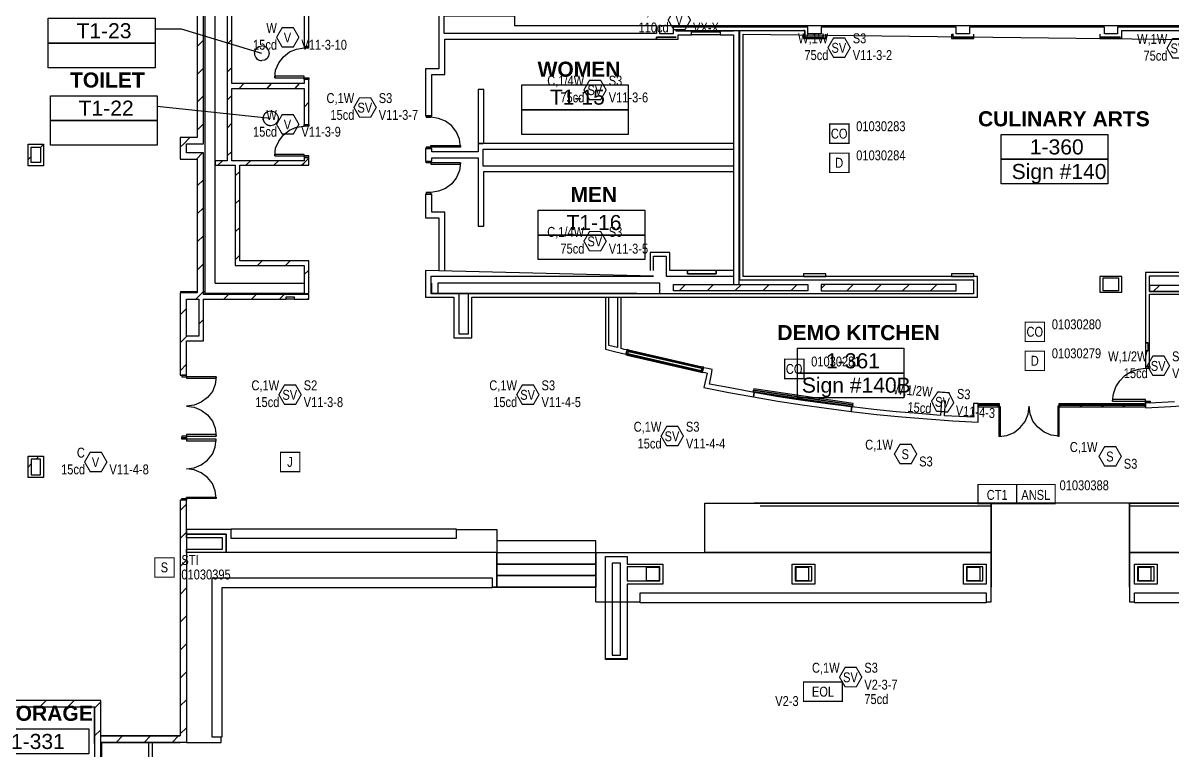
# Model space of a CAD drawing. Header units: inches. Extents: x 8199 to 15931, y 7617 to 15423.
# Drawn here: x 10643 to 12033, y 9917 to 10796 of the extents above; entities that cross this region are included whole.
import ezdxf
from ezdxf.enums import TextEntityAlignment as Align

# ---------------------------------------------------------------- set-up
doc = ezdxf.new("R2010")
doc.units = ezdxf.units.IN
doc.header["$LTSCALE"] = 0.25
doc.header["$MEASUREMENT"] = 0
for name, color, linetype in [('ANSUL', 1, 'Continuous'), ('BACKGROUND', 8, 'Continuous'), ('CO DETECTOR', 1, 'Continuous'), ('EOL', 1, 'Continuous'), ('HEAT DETECTOR', 1, 'Continuous'), ('JUNCTION BOX', 1, 'Continuous'), ('MONITOR MODULE', 1, 'Continuous'), ('PULL STATION', 1, 'Continuous'), ('SPEAKER', 1, 'Continuous'), ('SPEAKER STROBE', 1, 'Continuous'), ('STROBE', 1, 'Continuous')]:
    doc.layers.add(name, color=color, linetype=linetype)
doc.styles.add('Arial', font='arial.ttf', dxfattribs={"width": 0.8})
doc.styles.add('PDF Arial', font='arial.ttf')
doc.styles.add('PDF Arial Bold', font='arialbd.ttf')

# ---------------------------------------------------------------- blocks, each defined once
blk = doc.blocks.new('G1-VM')
at = {"layer": 'STROBE', "const_width": 1.46}
blk.add_lwpolyline([(13.8, 0.2), (7.1, 11.9), (-6.4, 11.9), (-13.2, 0.2), (-6.4, -11.5), (7.1, -11.5)], close=True, dxfattribs=at)
at = {"layer": 'STROBE', "style": 'Arial', "width": 0.8}
blk.add_text('V', height=12, dxfattribs=at).set_placement((0, 0), align=Align.MIDDLE)
for tag, p in [('W', (-12.9, 11.5)), ('CANDELA', (-12.6, -8.8))]:
    blk.add_attdef(tag, text='', height=12, dxfattribs=at).set_placement(p, align=Align.MIDDLE_RIGHT)
blk.add_attdef('Visual_Circuit', text='', height=12, dxfattribs=at).set_placement((16.8, -8.8), align=Align.MIDDLE_LEFT)
blk = doc.blocks.new('SIGA-278')
at = {"layer": 'PULL STATION', "const_width": 1.3}
blk.add_lwpolyline([(-11.5, -11.7), (-11.5, 11.7), (11.9, 11.7), (11.9, -11.7)], close=True, dxfattribs=at)
at = {"layer": 'PULL STATION', "style": 'Arial', "width": 0.8}
blk.add_text('S', height=12, dxfattribs=at).set_placement((0, 0), align=Align.MIDDLE)
for tag, p in [('ADDRESS', (20.6, 9)), ('ZONE', (20.6, -8.6))]:
    blk.add_attdef(tag, text='', height=12, dxfattribs=at).set_placement(p, align=Align.MIDDLE_LEFT)
blk.add_attdef('SUBSCRIPT', text='', height=12, dxfattribs=at).set_placement((-16.6, -9), align=Align.MIDDLE_RIGHT)
blk = doc.blocks.new('SIGA-HRD')
at = {"layer": 'HEAT DETECTOR', "const_width": 1.3}
blk.add_lwpolyline([(-11.5, -11.7), (-11.5, 11.7), (11.9, 11.7), (11.9, -11.7)], close=True, dxfattribs=at)
at = {"layer": 'HEAT DETECTOR', "style": 'Arial', "width": 0.8}
blk.add_text('D', height=12, dxfattribs=at).set_placement((0, 0), align=Align.MIDDLE)
for tag, p in [('ADDRESS', (20.6, 9)), ('ZONE', (20.6, -8.6))]:
    blk.add_attdef(tag, text='', height=12, dxfattribs=at).set_placement(p, align=Align.MIDDLE_LEFT)
blk.add_attdef('SUBSCRIPT', text='', height=12, dxfattribs=at).set_placement((-16.6, -9), align=Align.MIDDLE_RIGHT)
blk = doc.blocks.new('SIGA-COD')
at = {"layer": 'CO DETECTOR', "const_width": 1.3}
blk.add_lwpolyline([(-11.5, -11.7), (-11.5, 11.7), (11.9, 11.7), (11.9, -11.7)], close=True, dxfattribs=at)
at = {"layer": 'CO DETECTOR', "style": 'Arial', "width": 0.8}
blk.add_text('CO', height=12, dxfattribs=at).set_placement((0, 0), align=Align.MIDDLE)
for tag, p in [('ADDRESS', (20.6, 9)), ('ZONE', (20.6, -8.6))]:
    blk.add_attdef(tag, text='', height=12, dxfattribs=at).set_placement(p, align=Align.MIDDLE_LEFT)
blk.add_attdef('SUBSCRIPT', text='', height=12, dxfattribs=at).set_placement((-16.6, -9), align=Align.MIDDLE_RIGHT)
blk = doc.blocks.new('GC-S7')
at = {"layer": 'SPEAKER', "const_width": 1.46}
blk.add_lwpolyline([(13.8, 0.2), (7.1, 11.9), (-6.4, 11.9), (-13.2, 0.2), (-6.4, -11.5), (7.1, -11.5)], close=True, dxfattribs=at)
at = {"layer": 'SPEAKER', "style": 'Arial', "width": 0.8}
blk.add_text('S', height=12, dxfattribs=at).set_placement((0, 0), align=Align.MIDDLE)
for tag, p in [('C', (-15, 11.5)), ('1/2W', (-14.7, -8.8))]:
    blk.add_attdef(tag, text='', height=12, dxfattribs=at).set_placement(p, align=Align.MIDDLE_RIGHT)
blk.add_attdef('Speaker_Circuit', text='', height=12, dxfattribs=at).set_placement((16.8, -8.8), align=Align.MIDDLE_LEFT)
blk = doc.blocks.new('G4-S7VM')
at = {"layer": 'SPEAKER STROBE', "const_width": 1.46}
blk.add_lwpolyline([(13.8, 0.2), (7.1, 11.9), (-6.4, 11.9), (-13.2, 0.2), (-6.4, -11.5), (7.1, -11.5)], close=True, dxfattribs=at)
at = {"layer": 'SPEAKER STROBE', "style": 'Arial', "width": 0.8}
blk.add_text('SV', height=12, dxfattribs=at).set_placement((0, 0), align=Align.MIDDLE)
for tag, p in [('W', (-12.9, 11.5)), ('CANDELA', (-12.6, -8.8)), ('1/2W', (-12.6, -29.2))]:
    blk.add_attdef(tag, text='', height=12, dxfattribs=at).set_placement(p, align=Align.MIDDLE_RIGHT)
for tag, p in [('Speaker_Circuit', (16.8, 11.5)), ('Visual_Circuit', (16.8, -8.8))]:
    blk.add_attdef(tag, text='', height=12, dxfattribs=at).set_placement(p, align=Align.MIDDLE_LEFT)
blk = doc.blocks.new('GC-S7VM')
at = {"layer": 'SPEAKER STROBE', "const_width": 1.46}
blk.add_lwpolyline([(13.8, 0.2), (7.1, 11.9), (-6.4, 11.9), (-13.2, 0.2), (-6.4, -11.5), (7.1, -11.5)], close=True, dxfattribs=at)
at = {"layer": 'SPEAKER STROBE', "style": 'Arial', "width": 0.8}
blk.add_text('SV', height=12, dxfattribs=at).set_placement((0, 0), align=Align.MIDDLE)
for tag, p in [('C', (-12.9, 11.5)), ('CANDELA', (-12.6, -8.8)), ('1/2W', (-12.6, -29.2))]:
    blk.add_attdef(tag, text='', height=12, dxfattribs=at).set_placement(p, align=Align.MIDDLE_RIGHT)
for tag, p in [('Speaker_Circuit', (16.8, 11.5)), ('Visual_Circuit', (16.8, -8.8))]:
    blk.add_attdef(tag, text='', height=12, dxfattribs=at).set_placement(p, align=Align.MIDDLE_LEFT)
blk = doc.blocks.new('EOLR')
at = {"layer": 'EOL', "const_width": 1.25}
blk.add_lwpolyline([(-23.4, 11.7), (23.4, 11.7), (23.4, -11.7), (-23.4, -11.7)], close=True, dxfattribs=at)
at = {"layer": 'EOL', "style": 'Arial', "width": 0.8}
blk.add_text('EOL', height=12, dxfattribs=at).set_placement((0, 0), align=Align.MIDDLE)
for tag, p in [('CIRCUIT#', (28.6, 10.9)), ('EOL_VALUE', (28.9, -9.4))]:
    blk.add_attdef(tag, text='', height=12, dxfattribs=at).set_placement(p, align=Align.MIDDLE_LEFT)
blk = doc.blocks.new('GC-VM')
at = {"layer": 'STROBE', "const_width": 1.46}
blk.add_lwpolyline([(13.8, 0.2), (7.1, 11.9), (-6.4, 11.9), (-13.2, 0.2), (-6.4, -11.5), (7.1, -11.5)], close=True, dxfattribs=at)
at = {"layer": 'STROBE', "style": 'Arial', "width": 0.8}
blk.add_text('V', height=12, dxfattribs=at).set_placement((0, 0), align=Align.MIDDLE)
for tag, p in [('C', (-12.9, 11.5)), ('CANDELA', (-12.6, -8.8))]:
    blk.add_attdef(tag, text='', height=12, dxfattribs=at).set_placement(p, align=Align.MIDDLE_RIGHT)
blk.add_attdef('Visual_Circuit', text='', height=12, dxfattribs=at).set_placement((16.8, -8.8), align=Align.MIDDLE_LEFT)
blk = doc.blocks.new('JUNCTION BOX')
at = {"const_width": 1.3}
blk.add_lwpolyline([(-11.5, -11.7), (-11.5, 11.7), (11.9, 11.7), (11.9, -11.7)], close=True, dxfattribs=at)
at = {"style": 'Arial', "width": 0.8}
blk.add_text('J', height=12, dxfattribs=at).set_placement((0, 0), align=Align.MIDDLE)
blk.add_attdef('SUBSCRIPT', text='', height=12, dxfattribs=at).set_placement((-16.6, -9), align=Align.MIDDLE_RIGHT)
blk = doc.blocks.new('SIGA-CT1')
at = {"layer": 'MONITOR MODULE', "const_width": 1.25}
blk.add_lwpolyline([(-23.2, 12.4), (23.6, 12.4), (23.6, -11), (-23.2, -11)], close=True, dxfattribs=at)
at = {"layer": 'MONITOR MODULE', "style": 'Arial', "width": 0.8}
blk.add_text('CT1', height=12, dxfattribs=at).set_placement((0, 0), align=Align.MIDDLE)
blk = doc.blocks.new('ANSUL PANEL')
at = {"layer": 'ANSUL', "const_width": 1.25}
blk.add_lwpolyline([(-23.2, 12.4), (23.6, 12.4), (23.6, -11), (-23.2, -11)], close=True, dxfattribs=at)
at = {"layer": 'ANSUL', "style": 'Arial', "width": 0.8}
blk.add_text('ANSL', height=12, dxfattribs=at).set_placement((0, 0), align=Align.MIDDLE)
for tag, p in [('ADDRESS', (28.8, 11.6)), ('ZONE', (29.1, -8.8))]:
    blk.add_attdef(tag, text='', height=12, dxfattribs=at).set_placement(p, align=Align.MIDDLE_LEFT)

msp = doc.modelspace()

# ---------------------------------------------------------------- linework, layer by layer
at = {"layer": 'BACKGROUND'}
for points in [[(10852.1, 10462.1), (10859.7, 10469.7), (10861.3, 10471.3), (10863.2, 10471.3), (10863.2, 11076), (10648.8, 11076)], [(10853.6, 11045.7), (10853.6, 10657.7), (10833.3, 10657.7), (10833.3, 10650), (10833.3, 10639.2), (10833.3, 10631.6), (10853.6, 10631.6), (10853.6, 10469.7), (10833.3, 10469.7), (10833.3, 10462.1), (10833.3, 10370.3), (10840.9, 10370.3), (10840.9, 10411.7), (10855.9, 10411.7), (10861.3, 10411.7), (10861.3, 10462.1), (10961.6, 10462.1), (10961.6, 10464.9), (10970.9, 10464.9), (10970.9, 10462.1), (10989, 10462.1), (10989, 10467.8), (10861.3, 10467.8), (10861.3, 10469.7), (10861.3, 10631.6), (10861.3, 10639.2), (10840.9, 10639.2), (10840.9, 10650), (10861.3, 10650), (10861.3, 10657.7), (10861.3, 11045.7)], [(10890, 10810.6), (10890, 10629.6), (10875.6, 10629.6), (10875.6, 10624.2), (10899.5, 10624.2), (10899.5, 10502.8), (10905.3, 10502.8), (10983.3, 10502.8), (10983.3, 10481.5), (10983.3, 10469.1), (10875.6, 10469.1), (10863.2, 10469.1), (10863.2, 10951.1)], [(10983.3, 10810.6), (10983.3, 10767.9), (10989, 10767.9), (10989, 10820.2)], [(10875.6, 10481.5), (10983.3, 10481.5), (10983.3, 10469.1), (10989, 10469.1), (10989, 10502.8), (10989, 10508.6), (10905.3, 10508.6), (10905.3, 10624.2), (10983.3, 10624.2), (10989, 10624.2), (10989, 10633.5), (10989, 10635.7), (10983.3, 10635.7), (10983.3, 10633.5), (10989, 10633.5), (10983.3, 10633.5), (10983.3, 10629.6), (10895.7, 10629.6), (10895.7, 10717.2), (10983.3, 10717.2), (10983.3, 10673.3), (10989, 10673.3), (10989, 10728.1), (10983.3, 10728.1), (10983.3, 10723), (10895.7, 10723), (10895.7, 10810.6)], [(11146.1, 10804.9), (11146.1, 10783.5), (11146.1, 10776.8), (11146.1, 10740.8), (11130.2, 10740.8), (11130.2, 10733.8), (11130.2, 10684.1), (11137.5, 10684.1), (11137.5, 10733.8), (11153.4, 10733.8), (11153.4, 10740.8), (11153.4, 10776.8), (11409.6, 10776.8), (11409.6, 10779.1), (11409.6, 10776.8), (11435.7, 10776.8), (11435.7, 10779.1), (11435.7, 10781.9), (11451.9, 10781.9), (11451.9, 10785.7), (11486.7, 10785.7), (11486.7, 10781.9), (11502.9, 10781.9)], [(12126.7, 10791.2), (11971.2, 10791.2), (11967.4, 10791.2), (11967.4, 10783.2), (11951.5, 10783.2), (11951.5, 10791.2), (11947.3, 10791.2), (11792.2, 10791.2), (11788.1, 10791.2), (11788.1, 10783.2), (11772.1, 10783.2), (11772.1, 10791.2), (11768.3, 10791.2), (11612.8, 10791.2), (11608.7, 10791.2), (11608.7, 10783.2), (11592.8, 10783.2), (11592.8, 10791.2), (11588.9, 10791.2), (11433.5, 10791.2), (11429.6, 10791.2), (11429.6, 10783.2), (11413.7, 10783.2), (11413.7, 10793.1), (12300, 10793.1)], [(10932, 10759.3), (10834.8, 10788.9), (10802.7, 10788.9)], [(10890, 10770.5), (10895.7, 10776.2)], [(11509.9, 10787), (11509.9, 10489.8), (11509.9, 10485.6), (11793.1, 10485.6), (11793.1, 10468.8), (11414, 10468.8), (11185.9, 10468.8), (11181.8, 10468.8), (11181.8, 10420), (11170.6, 10420), (11170.6, 10468.8), (11164.3, 10468.8), (11136.9, 10468.8), (11136.9, 10490.1), (11406.1, 10490.1)], [(11414, 10464.6), (11797.9, 10464.6), (11797.9, 10468.8), (11797.9, 10485.6), (11797.9, 10489.8), (11514.4, 10489.8), (11514.4, 10782.9)], [(11502.9, 10479.9), (11509.6, 10479.9), (11592.8, 10479.9), (11592.8, 10472.3), (11430, 10472.3), (11430, 10479.9), (11502.9, 10479.9), (11509.6, 10479.9), (11509.6, 10787)], [(11502.9, 10787), (11502.9, 10786.4), (11433.5, 10786.4), (11433.5, 10787)], [(11588.9, 10787), (11587.3, 10787)], [(11587.3, 10782.9), (11587.3, 10779.1), (11587.3, 10777.5), (11614.4, 10777.5), (11614.4, 10779.1), (11614.4, 10782.9)], [(11766.7, 10782.9), (11766.7, 10779.1), (11766.7, 10777.5), (11793.5, 10777.5), (11793.5, 10779.1), (11793.5, 10782.9)], [(11946.1, 10782.9), (11946.1, 10779.1), (11946.1, 10777.5), (11972.8, 10777.5), (11972.8, 10779.1), (11972.8, 10787)], [(10853.6, 10767.9), (10861.3, 10775.6)], [(10947.6, 10730), (10948.6, 10739.2), (10952.4, 10748.2), (10958.1, 10755.5), (10965.5, 10761.2), (10974.1, 10764.7), (10983.3, 10766), (10989, 10766), (10989, 10767.9), (10983.3, 10767.9), (10983.3, 10766)], [(10989, 10767.9), (10989, 10767.9)], [(10853.6, 10734.1), (10861.3, 10741.8)], [(10890, 10736.7), (10895.7, 10742.4)], [(10904.6, 10717.2), (10910, 10723)], [(10938.4, 10717.2), (10943.8, 10723)], [(10972.2, 10717.2), (10977.6, 10723)], [(10853.6, 10700.4), (10861.3, 10708)], [(10890, 10702.9), (10895.7, 10708.6)], [(11502.9, 10650.3), (11200.6, 10650.3), (11200.6, 10716), (11193.6, 10716), (11193.6, 10650.3), (11199.9, 10650.3), (11193.6, 10650.3), (11193.6, 10640.5), (11137.5, 10640.5), (11137.5, 10644.3), (11130.2, 10644.3), (11130.2, 10629.3), (11137.5, 10629.3), (11137.5, 10633.1), (11193.6, 10633.1), (11193.6, 10616.6), (11193.6, 10550.6), (11200.6, 10550.6), (11200.6, 10616.6), (11502.9, 10616.6)], [(10942.5, 10680.6), (10805.2, 10695.3)], [(10983.3, 10694.6), (10989, 10700.4)], [(11172.2, 10646.2), (11171.3, 10655.8), (11167.4, 10664.4), (11161.7, 10671.7), (11154.4, 10677.4), (11145.8, 10680.9), (11136.5, 10682.2), (11136.5, 10684.1), (11130.8, 10684.1), (11130.8, 10682.2), (11136.5, 10682.2)], [(10853.6, 10666.6), (10861.3, 10674.2)], [(10890, 10669.1), (10895.7, 10674.9)], [(10947.6, 10635.7), (10948.6, 10644.9), (10952.4, 10653.5), (10958.1, 10660.9), (10965.5, 10666.6), (10974.1, 10670.1), (10983.3, 10671.4), (10983.3, 10673.3), (10989, 10673.3), (10989, 10671.4), (10983.3, 10671.4)], [(10833.3, 10646.2), (10837.4, 10650), (10845, 10657.7)], [(10664.1, 10645.9), (10664.4, 10646.2), (10667.6, 10649.7), (10667.6, 10646.2), (10667.6, 10623.6), (10664.1, 10623.6), (10649.1, 10623.6), (10649.1, 10627.4), (10649.1, 10646.2), (10649.1, 10649.7), (10667.6, 10649.7)], [(10852.7, 10631.6), (10860, 10639.2)], [(10890, 10635.4), (10895.7, 10640.8)], [(11502.9, 10622.9), (11199.9, 10622.9), (11199.9, 10643.7), (11502.9, 10643.7)], [(10649.1, 10631.2), (10652.9, 10634.7)], [(10875.6, 10629.6), (10875.6, 10624.2)], [(10878.8, 10624.2), (10884.5, 10629.6)], [(10912.6, 10624.2), (10918.3, 10629.6)], [(10946.4, 10624.2), (10952.1, 10629.6)], [(10980.1, 10624.2), (10983.3, 10627.1), (10989, 10632.8)], [(11172.2, 10627.1), (11171.3, 10617.9), (11167.4, 10609.2), (11161.7, 10601.9), (11154.4, 10596.2), (11145.8, 10592.7), (11136.5, 10591.4), (11130.8, 10591.4), (11130.8, 10589.2), (11136.5, 10589.2), (11136.5, 10591.4)], [(10899.5, 10611.2), (10905.3, 10616.6)], [(10853.6, 10599.1), (10861.3, 10606.7)], [(12433.5, 10469.1), (12433.5, 10474.8), (12430.6, 10474.8), (12430.6, 10484), (12433.5, 10484), (12433.5, 10492), (12429.4, 10492), (12421.7, 10492), (12421.7, 10487.9), (12429.4, 10487.9), (12429.4, 10471.3), (12006.3, 10471.3), (12006.3, 10490.4), (12275.2, 10490.4), (12275.2, 10494.6), (12275.2, 10605.1), (12405.8, 10605.1)], [(10899.5, 10577.4), (10905.3, 10582.8)], [(11153.4, 10496.8), (11153.4, 10560.5), (11153.4, 10567.5), (11137.5, 10567.5), (11137.5, 10589.2), (11130.2, 10589.2), (11130.2, 10567.5), (11130.2, 10560.5), (11146.1, 10560.5), (11146.1, 10496.8)], [(10853.6, 10565.3), (10861.3, 10572.6)], [(10899.5, 10543.6), (10905.3, 10549)], [(10853.6, 10531.5), (10861.3, 10538.8)], [(10899.5, 10509.9), (10905.3, 10515.3)], [(11502.9, 10496.8), (11481.6, 10496.8), (11481.6, 10493), (11447.2, 10493), (11481.6, 10493), (11481.6, 10496.8), (11447.2, 10496.8), (11425.8, 10496.8), (11425.8, 10518.8), (11421.4, 10518.8), (11401.9, 10518.8), (11401.9, 10514.3), (11401.9, 10496.8)], [(11406.1, 10496.8), (11406.1, 10514.3), (11421.4, 10514.3), (11421.4, 10490.1), (11425.8, 10490.1), (11502.9, 10490.1)], [(10853.6, 10497.4), (10861.3, 10505.1)], [(10926.6, 10502.8), (10932.3, 10508.6)], [(10960.4, 10502.8), (10966.1, 10508.6)], [(10983.3, 10492), (10989, 10497.4)], [(11130.2, 10496.8), (11130.2, 10490.1), (11130.2, 10464.6), (11136.9, 10464.6), (11164.3, 10464.6), (11164.3, 10415.6), (11170.6, 10415.6), (11185.9, 10415.6), (11185.9, 10420), (11185.9, 10464.6)], [(12271, 10494.6), (12001.2, 10494.6), (12001.2, 10490.4), (12001.2, 10409.5), (12004.4, 10409.5), (12001.2, 10409.5), (12001.2, 10399.9), (12001.2, 10380.8), (12006.3, 10380.8), (12006.3, 10468.1), (12428.7, 10468.1)], [(10833.3, 10471.3), (10853.6, 10471.3)], [(11385.7, 10469.1), (11137.5, 10469.1), (11137.5, 10481.5)], [(11437, 10472.3), (11444.6, 10479.9)], [(11470.7, 10472.3), (11478.4, 10479.9)], [(11504.5, 10472.3), (11512.2, 10479.9)], [(11538.3, 10472.3), (11545.9, 10479.9)], [(11572.1, 10472.3), (11579.7, 10479.9)], [(11608.7, 10475.1), (11613.5, 10479.9)], [(11639.9, 10472.3), (11647.6, 10479.9)], [(11673.7, 10472.3), (11681.3, 10479.9)], [(11707.4, 10472.3), (11715.1, 10479.9)], [(11741.2, 10472.3), (11748.9, 10479.9)], [(12010.7, 10471.3), (12018.4, 10478.9)], [(10885.8, 10462.1), (10891.6, 10467.8)], [(10888.7, 10469.1), (10888.7, 10467.8)], [(10919.6, 10462.1), (10925.3, 10467.8)], [(10953.4, 10462.1), (10959.1, 10467.8)], [(10987.4, 10462.1), (10989, 10463.7)], [(11347.8, 10464.6), (11347.8, 10407.6), (11347.8, 10401.9), (11360.2, 10398.7), (11372.6, 10395.5), (11373.9, 10400.6)], [(11362.4, 10464.6), (11362.4, 10403.8), (11357, 10405), (11351.9, 10406.3), (11351.9, 10464.6)], [(11373.6, 10400.9), (11370.4, 10401.5), (11366.6, 10402.5), (11366.6, 10464.6)], [(10833.3, 10443.3), (10840.9, 10450.9)], [(10855.9, 10431.8), (10861.3, 10437.5)], [(10833.3, 10409.5), (10840.9, 10417.1), (10841.2, 10417.5)], [(11463.4, 10374.5), (11434.1, 10380.8), (11403.5, 10387.8), (11374.2, 10395.2)], [(11374.2, 10394.5), (11463.4, 10373.8)], [(11375.5, 10400.3), (11404.5, 10393.2), (11435.4, 10385.9), (11464.7, 10379.6)], [(10833.3, 10375.7), (10840.9, 10383.4)], [(11466.3, 10379.2), (11465, 10374.1), (11467.9, 10373.5), (11470.7, 10372.9), (11468.2, 10360.8), (11466.9, 10355.3), (11496.9, 10349.3), (11526.8, 10343.9), (11556.4, 10338.8), (11585.8, 10334.3), (11615.4, 10330.2), (11645, 10326.3), (11675.6, 10322.8), (11706.5, 10320), (11737.1, 10317.4), (11768, 10315.2), (11798.6, 10313.6), (11798.6, 10319), (11798.6, 10336.2), (11793.1, 10336.2), (11793.1, 10319.3), (11775.6, 10320.3), (11758.1, 10321.2), (11759.4, 10338.8), (11754.6, 10339.1), (11753.3, 10321.6), (11726.6, 10323.8), (11699.5, 10326), (11672.7, 10328.9), (11646, 10331.8), (11616.3, 10335.6), (11586.7, 10339.7), (11557.1, 10344.2), (11527.8, 10349.3), (11500.7, 10354.4), (11473.6, 10359.5), (11476.2, 10371.6), (11477.1, 10377), (11471.7, 10378.3), (11466.6, 10379.2)], [(11961.4, 10338.8), (11962.6, 10347.7), (11965.5, 10356.3), (11970.3, 10363.6), (11976.3, 10370), (11984, 10374.8), (11992.6, 10377.6), (12001.2, 10378.6), (12006.9, 10378.6), (12006.9, 10380.8), (12001.2, 10380.8), (12001.2, 10378.6)], [(10876.9, 10368.4), (10875.6, 10359.2), (10872.1, 10350.6), (10866.4, 10343.2), (10858.7, 10337.5), (10850.1, 10334), (10840.9, 10332.7), (10850.1, 10331.4), (10858.7, 10327.9), (10866.4, 10322.2), (10872.1, 10314.6), (10875.6, 10306), (10876.9, 10296.7), (10876.9, 10298.6), (10840.9, 10298.6), (10840.9, 10296.7), (10876.9, 10296.7)], [(11526.8, 10349.9), (11646.9, 10332.1), (11526.8, 10349.9), (11527.1, 10352.2), (11647.2, 10334.6), (11647.2, 10334.3), (11646.9, 10332.1), (11644.1, 10332.7), (11646.9, 10332.4), (11647.2, 10334.6), (11644.4, 10334.9)], [(11530, 10351.8), (11527.1, 10352.2), (11526.8, 10350.2), (11529.7, 10349.6), (11526.8, 10349.9), (11646.9, 10332.1), (11646.9, 10332.4), (11526.8, 10350.2), (11646.9, 10332.4)], [(11526.8, 10350.2), (11526.8, 10350.2)], [(11526.8, 10350.2), (11526.8, 10350.2)], [(11526.8, 10350.2), (11526.8, 10350.2)], [(11526.8, 10350.2), (11526.8, 10350.2)], [(11526.8, 10350.2), (11526.8, 10350.2)], [(11526.8, 10350.2), (11526.8, 10350.2)], [(11526.8, 10349.9), (11526.8, 10349.9)], [(11526.8, 10349.9), (11526.8, 10349.9)], [(11526.8, 10349.9), (11526.8, 10349.9)], [(11526.8, 10349.9), (11526.8, 10349.9)], [(11526.8, 10349.9), (11526.8, 10349.9)], [(11526.8, 10349.9), (11526.8, 10349.9)], [(11527.1, 10352.2), (11527.1, 10352.2)], [(11527.1, 10352.2), (11527.1, 10352.2)], [(11527.1, 10352.2), (11527.1, 10352.2)], [(11527.1, 10352.2), (11527.1, 10352.2)], [(11527.1, 10352.2), (11527.1, 10352.2)], [(11527.1, 10352.2), (11527.1, 10352.2)], [(11527.4, 10353.7), (11527.4, 10353.7)], [(11527.4, 10353.7), (11527.4, 10353.7)], [(11527.4, 10353.7), (11527.4, 10353.7)], [(11527.4, 10353.7), (11527.4, 10353.7)], [(11527.4, 10353.7), (11527.4, 10353.7)], [(11527.4, 10353.7), (11527.4, 10353.7)], [(11568.5, 10346.1), (11567.3, 10346.4)], [(11567, 10344.2), (11568.2, 10343.9), (11567, 10343.9)], [(11605.5, 10338.5), (11606.8, 10338.5)], [(11605.5, 10338.1), (11606.8, 10338.1)], [(11607.1, 10340.4), (11605.8, 10340.7)], [(11646.9, 10332.4), (11646.9, 10332.4)], [(11646.9, 10332.4), (11646.9, 10332.4)], [(11646.9, 10332.4), (11646.9, 10332.4)], [(11646.9, 10332.4), (11646.9, 10332.4)], [(11646.9, 10332.4), (11646.9, 10332.4)], [(11646.9, 10332.4), (11646.9, 10332.4)], [(11646.9, 10332.4), (11646.9, 10332.4)], [(11646.9, 10332.1), (11646.9, 10332.1)], [(11646.9, 10332.1), (11646.9, 10332.1)], [(11646.9, 10332.1), (11646.9, 10332.1)], [(11646.9, 10332.1), (11646.9, 10332.1)], [(11647.2, 10334.6), (11647.2, 10334.6)], [(11647.2, 10334.6), (11647.2, 10334.6)], [(11647.2, 10334.3), (11647.2, 10334.3)], [(11647.2, 10334.3), (11647.2, 10334.3)], [(11647.2, 10334.3), (11647.2, 10334.3)], [(11647.6, 10336.2), (11647.6, 10336.2)], [(11647.6, 10336.2), (11647.6, 10336.2)], [(11647.6, 10336.2), (11647.6, 10336.2)], [(11647.6, 10336.2), (11647.6, 10336.2)], [(11647.6, 10335.9), (11647.6, 10335.9)], [(11823.1, 10334), (11799.5, 10334), (11823.1, 10334), (11823.1, 10333.7), (11799.5, 10333.7), (11799.5, 10334)], [(11824.1, 10296.1), (11833.3, 10297.4), (11842.2, 10300.9), (11849.5, 10306.9), (11855.6, 10314.2), (11859.1, 10323.2), (11860.4, 10332.4)], [(11896.7, 10296.4), (11887.1, 10297.7), (11878.5, 10301.5), (11870.9, 10307.2), (11865.1, 10314.6), (11861.6, 10323.5), (11860.4, 10332.7)], [(11922.5, 10334), (11897.6, 10334), (11922.5, 10334), (11922.5, 10333.7), (11897.6, 10333.7), (11897.6, 10334)], [(11948.6, 10334), (11923.4, 10334), (11948.6, 10334), (11948.6, 10333.7), (11923.4, 10333.7), (11923.4, 10334)], [(11974.4, 10334), (11949.6, 10334), (11974.4, 10334), (11974.4, 10333.7), (11949.6, 10333.7), (11949.6, 10334)], [(12000.2, 10334), (11975.4, 10334), (12000.2, 10334), (12000.2, 10333.7), (11975.4, 10333.7), (11975.4, 10334)], [(12036.5, 10338.1), (12006.3, 10336.5), (12006.3, 10336.9), (12001.2, 10336.9), (12001.2, 10336.2), (12001.2, 10330.8), (12031.8, 10332.4), (12062, 10334.3)], [(10876.9, 10221.2), (10875.6, 10230.5), (10872.1, 10239.1), (10866.4, 10246.4), (10858.7, 10252.1), (10850.1, 10255.6), (10840.9, 10256.9), (10850.1, 10258.2), (10858.7, 10261.7), (10866.4, 10267.4), (10872.1, 10274.7), (10875.6, 10283.3), (10876.9, 10292.9)], [(10649.1, 10259.1), (10652.9, 10262.9)], [(10658.7, 10268.7), (10662.2, 10272.2)], [(11167.1, 10183.6), (11216.5, 10183.6), (11216.5, 10155.9), (10888.7, 10155.9), (10884.5, 10155.9), (10871.2, 10155.9), (10840.9, 10155.9), (10840.9, 10160), (10871.2, 10160), (10884.5, 10160), (10884.5, 10173.4), (10871.2, 10173.4), (10840.9, 10173.4), (10840.9, 10177.9), (10840.9, 10219), (10833.3, 10219), (10833.3, 9933.9), (10737, 9933.9), (10833.3, 9933.9)], [(10833.3, 10206.6), (10840.9, 10214.2)], [(11336, 10096), (11336, 10155.9), (11814.5, 10155.9), (11467.9, 10155.9), (11467.9, 10215.5), (11814.5, 10215.5)], [(11981.8, 10113.9), (11981.8, 10215.5), (11814.8, 10215.5), (11527.8, 10215.5)], [(11814.5, 10211.7), (11535.1, 10211.7)], [(12328.4, 10215.5), (11981.8, 10215.5), (11814.5, 10215.5), (11814.5, 10113.9)], [(12430.6, 10155.9), (11981.8, 10155.9), (11981.8, 10215.5), (11981.8, 10155.9), (12328.4, 10155.9)], [(11981.8, 10215.5), (12268.5, 10215.5)], [(12261.5, 10211.7), (11981.8, 10211.7)], [(10894.7, 10183.6), (10840.9, 10183.6), (10840.9, 10177.9), (10871.2, 10177.9), (10884.5, 10177.9), (10888.7, 10177.9), (10840.9, 10177.9), (10840.9, 10173.4), (10840.9, 10160), (10840.9, 10155.9), (10840.9, 9926.2), (10833.3, 9926.2), (10799.5, 9926.2), (10833.3, 9926.2)], [(10833.3, 10172.8), (10840.9, 10180.4)], [(11216.5, 10155.9), (10840.9, 10155.9), (10840.9, 9926.2), (10882.6, 9926.2), (10882.6, 9932.3)], [(11336, 10155.9), (11336, 10141.9)], [(11808.4, 10096), (11814.5, 10096), (11814.5, 10155.9)], [(11981.8, 10155.9), (11981.8, 10096), (11987.8, 10096)], [(10833.3, 10139), (10840.9, 10146.7)], [(11336, 10141.9), (11336, 10127.9)], [(11336, 10127.9), (11336, 10113.9)], [(10833.3, 10105.2), (10840.9, 10112.9)], [(10833.3, 10071.5), (10840.9, 10079.1)], [(10833.3, 10037.7), (10840.9, 10045.4)], [(11348.1, 10027.2), (11348.1, 10027.2)], [(11373.6, 10027.2), (11373.6, 10027.2)], [(10833.3, 10003.9), (10840.9, 10011.6)], [(10738.3, 9926.2), (10737, 9926.2), (10737, 9879.7), (10737, 9969.2), (10737, 9976.9), (10623.9, 9976.9), (10558, 9976.9), (10558, 9969.2)], [(10663.4, 9969.2), (10671.1, 9976.9)], [(10697.2, 9969.2), (10704.9, 9976.9)], [(10729.4, 9967.6), (10731, 9969.2), (10737, 9975.3)], [(10833.3, 9970.2), (10840.9, 9977.5)], [(10623.9, 9969.2), (10729.4, 9969.2), (10729.4, 9879.7)], [(10729.4, 9924.6), (10729.4, 9969.2)], [(10833.3, 9936.4), (10840.9, 9943.7)], [(10729.4, 9933.9), (10737, 9941.2)], [(10738.3, 9879.7), (10738.3, 9926.2), (10737, 9926.2), (10737, 9933.9)], [(10755.8, 9926.2), (10763.5, 9933.9)], [(10789.6, 9926.2), (10797.3, 9933.9)], [(10823.4, 9926.2), (10831, 9933.9)], [(10799.5, 9879.7), (10799.5, 9926.2), (10795, 9926.2), (10795, 9879.7)], [(10795, 9926.2), (10799.5, 9926.2)]]:
    msp.add_lwpolyline(points, dxfattribs=at)
at = {"layer": 'BACKGROUND', "ltscale": 0.946667}
msp.add_lwpolyline([(10875.6, 10481.5), (10875.6, 10947.3)], dxfattribs=at)
at = {"layer": 'BACKGROUND'}
for points in [[(11152.8, 10804.9), (11237.9, 10804.9), (11237.9, 10793.1), (11245.8, 10793.1), (11409.6, 10793.1), (11409.6, 10783.5), (11152.8, 10783.5)], [(10673.6, 10772), (10673.6, 10802), (10802.7, 10802), (10802.7, 10772)], [(11409.6, 10779.1), (11429.6, 10779.1), (11433.5, 10779.1)], [(11486.7, 10785.7), (11486.7, 10781.9), (11451.9, 10781.9), (11451.9, 10785.7)], [(11588.9, 10787), (11588.9, 10783.2), (11588.9, 10779.1), (11608.7, 10779.1), (11612.8, 10779.1), (11588.9, 10779.1)], [(11768.3, 10783.2), (11768.3, 10779.1), (11788.1, 10779.1), (11792.2, 10779.1), (11768.3, 10779.1)], [(11947.3, 10779.1), (11967.4, 10779.1), (11971.2, 10779.1)], [(10673.6, 10742.1), (10673.6, 10772), (10802.7, 10772), (10802.7, 10742.1)], [(10983.3, 10731.9), (10947.6, 10731.9), (10947.6, 10730), (10983.3, 10730)], [(10989, 10728.1), (10983.3, 10728.1), (10983.3, 10730), (10989, 10730)], [(11246.5, 10691.4), (11246.5, 10721.4), (11375.2, 10721.4), (11375.2, 10691.4)], [(10676.2, 10678.4), (10676.2, 10708.3), (10805.2, 10708.3), (10805.2, 10678.4)], [(11246.5, 10661.5), (11246.5, 10691.4), (11375.2, 10691.4), (11375.2, 10661.5)], [(10676.2, 10648.4), (10676.2, 10678.4), (10805.2, 10678.4), (10805.2, 10648.4)], [(11826.6, 10631.6), (11826.6, 10661.5), (11955.6, 10661.5), (11955.6, 10631.6)], [(10652.9, 10646.2), (10664.1, 10646.2), (10664.1, 10627.4), (10652.9, 10627.4)], [(10983.3, 10637.3), (10947.6, 10637.3), (10947.6, 10635.7), (10983.3, 10635.7)], [(11130.8, 10646.2), (11130.8, 10644.3), (11136.5, 10644.3), (11136.5, 10646.2)], [(11136.5, 10648.1), (11172.2, 10648.1), (11172.2, 10646.2), (11136.5, 10646.2)], [(11130.8, 10629.3), (11136.5, 10629.3), (11136.5, 10627.1), (11130.8, 10627.1)], [(11136.5, 10625.5), (11172.2, 10625.5), (11172.2, 10627.1), (11136.5, 10627.1)], [(11826.6, 10601.6), (11826.6, 10631.6), (11955.6, 10631.6), (11955.6, 10601.6)], [(11266.5, 10539.8), (11266.5, 10569.7), (11395.6, 10569.7), (11395.6, 10539.8)], [(11266.5, 10510.2), (11266.5, 10539.8), (11395.6, 10539.8), (11395.6, 10510.2)], [(11447.2, 10496.8), (11447.2, 10493)], [(11614.4, 10493), (11587.3, 10493), (11587.3, 10489.8), (11614.4, 10489.8)], [(11793.5, 10493), (11766.7, 10493), (11766.7, 10489.8), (11793.5, 10489.8)], [(11950.2, 10489.8), (11946.1, 10489.8), (11946.1, 10470.7), (11950.2, 10470.7), (11972.8, 10470.7), (11972.8, 10472.3), (11972.8, 10488.2), (11972.8, 10489.8)], [(11968.7, 10472.3), (11950.2, 10472.3), (11950.2, 10488.2), (11968.7, 10488.2)], [(11413.7, 10481.5), (11144.8, 10481.5), (11144.8, 10469.1), (11413.7, 10469.1)], [(11608.7, 10472.3), (11772.1, 10472.3), (11772.1, 10479.9), (11608.7, 10479.9)], [(12006.3, 10471.3), (12129.9, 10471.3), (12129.9, 10478.9), (12006.3, 10478.9)], [(10855.9, 10417.5), (10840.9, 10417.5), (10840.9, 10462.1), (10855.9, 10462.1)], [(10970.9, 10464.9), (10970.9, 10462.1), (10961.6, 10462.1), (10961.6, 10464.9)], [(11375.2, 10399.3), (11375.5, 10400.9), (11373.6, 10401.2), (11373.6, 10400.9), (11373.9, 10400.6), (11372.6, 10395.5), (11372.3, 10395.5), (11372.3, 10395.2), (11374.2, 10394.5), (11374.5, 10396.1), (11374.8, 10396.1), (11375.8, 10399)], [(11464.4, 10378.6), (11375.2, 10399.3), (11375.5, 10400.9), (11464.7, 10380.2)], [(11580, 10372.9), (11580, 10402.8), (11709, 10402.8), (11709, 10372.9)], [(12004.4, 10399.9), (12004.4, 10409.5)], [(11374.5, 10395.8), (11463.7, 10375.1), (11463.7, 10375.7), (11374.5, 10396.1)], [(11463.4, 10375.7), (11374.8, 10396.1), (11375.8, 10399), (11464.1, 10378.6)], [(12001.2, 10399.9), (12004.4, 10399.9)], [(11464.7, 10380.2), (11464.4, 10378.6), (11464.1, 10378.6), (11463.4, 10375.7), (11463.7, 10375.7), (11463.4, 10373.8), (11465.3, 10373.5), (11465.3, 10373.8), (11465, 10374.1), (11466.3, 10379.2), (11466.6, 10379.2), (11466.9, 10379.9)], [(11580, 10342.9), (11580, 10372.9), (11709, 10372.9), (11709, 10342.9)], [(10835.2, 10370.3), (10835.2, 10368.4), (10840.9, 10368.4), (10840.9, 10370.3)], [(10840.9, 10366.8), (10876.9, 10366.8), (10876.9, 10368.4), (10840.9, 10368.4)], [(11647.6, 10335.9), (11647.6, 10336.2), (11527.4, 10353.7), (11527.1, 10352.2), (11647.2, 10334.6), (11527.1, 10352.2), (11526.8, 10350.2), (11646.9, 10332.4), (11647.2, 10334.3)], [(11527.8, 10349.3), (11526.8, 10343.9)], [(11646, 10331.8), (11645, 10326.3)], [(11823.1, 10336.2), (11823.1, 10331.4), (11799.5, 10331.4), (11799.5, 10336.2)], [(11824.1, 10336.2), (11824.1, 10331.4), (11823.1, 10331.4), (11823.1, 10336.2)], [(11825.6, 10332.4), (11825.6, 10296.1), (11824.1, 10296.1), (11824.1, 10332.4)], [(11895.1, 10332.7), (11895.1, 10296.4), (11896.7, 10296.4), (11896.7, 10332.7)], [(11897.6, 10336.2), (11897.6, 10331.4), (11896.7, 10331.4), (11896.7, 10336.2)], [(11922.5, 10336.2), (11922.5, 10331.4), (11897.6, 10331.4), (11897.6, 10336.2)], [(11923.4, 10336.2), (11923.4, 10331.4), (11922.5, 10331.4), (11922.5, 10336.2)], [(11948.6, 10336.2), (11948.6, 10331.4), (11923.4, 10331.4), (11923.4, 10336.2)], [(11949.6, 10336.2), (11949.6, 10331.4), (11948.6, 10331.4), (11948.6, 10336.2)], [(11974.4, 10336.2), (11974.4, 10331.4), (11949.6, 10331.4), (11949.6, 10336.2)], [(12001.2, 10340.7), (11961.4, 10340.7), (11961.4, 10338.8), (12001.2, 10338.8)], [(11975.4, 10336.2), (11975.4, 10331.4), (11974.4, 10331.4), (11974.4, 10336.2)], [(12000.2, 10336.2), (12000.2, 10331.4), (11975.4, 10331.4), (11975.4, 10336.2)], [(12006.9, 10336.9), (12001.2, 10336.9), (12001.2, 10338.8), (12006.9, 10338.8)], [(10835.2, 10296.7), (10835.2, 10294.8), (10840.9, 10294.8), (10840.9, 10296.7)], [(10835.2, 10294.8), (10840.9, 10294.8), (10840.9, 10292.9), (10835.2, 10292.9)], [(10840.9, 10291), (10876.9, 10291), (10876.9, 10292.9), (10840.9, 10292.9)], [(10649.1, 10268.7), (10649.1, 10272.2), (10667.6, 10272.2), (10667.6, 10268.7), (10667.6, 10246.4), (10664.1, 10246.4), (10649.1, 10246.4), (10649.1, 10249.9)], [(10652.9, 10249.9), (10664.1, 10249.9), (10664.1, 10268.7), (10652.9, 10268.7)], [(10835.2, 10221.2), (10840.9, 10221.2), (10840.9, 10219), (10835.2, 10219)], [(10840.9, 10222.8), (10876.9, 10222.8), (10876.9, 10221.2), (10840.9, 10221.2)], [(11814.5, 10215.5), (11814.5, 10155.9)], [(11167.1, 10172.8), (10894.7, 10172.8), (10894.7, 10184.6), (11167.1, 10184.6)], [(10888.7, 10155.9), (10888.7, 10177.9)], [(11336, 10169.9), (11216.5, 10169.9), (11216.5, 10155.9), (11216.5, 10141.9), (11216.5, 10127.9), (11216.5, 10113.9), (11216.5, 10155.9), (11336, 10155.9)], [(11417.2, 10138.4), (11417.2, 10121.5), (11417.2, 10117.7), (11373.9, 10117.7), (11373.9, 10027.2), (11365.9, 10027.2), (11355.7, 10027.2), (11347.8, 10027.2), (11347.8, 10150.8), (11355.7, 10150.8), (11365.9, 10150.8), (11373.9, 10150.8), (11373.9, 10141.9), (11417.2, 10141.9)], [(11336, 10141.9), (11216.5, 10141.9)], [(11365.9, 10031.7), (11365.9, 10142.8), (11355.7, 10142.8), (11355.7, 10031.7)], [(11373.9, 10138.4), (11373.9, 10121.5), (11413.7, 10121.5), (11413.7, 10138.4)], [(11397.1, 10121.8), (11413.1, 10121.8), (11413.1, 10137.7), (11397.1, 10137.7)], [(11573.6, 10138.4), (11573.6, 10141.9), (11601, 10141.9), (11601, 10138.4), (11601, 10117.7), (11597.5, 10117.7), (11573.6, 10117.7), (11573.6, 10121.5)], [(11577.5, 10121.5), (11597.5, 10121.5), (11597.5, 10138.4), (11577.5, 10138.4)], [(11578.1, 10121.8), (11594, 10121.8), (11594, 10137.7), (11578.1, 10137.7)], [(11808.4, 10121.5), (11808.4, 10117.7), (11784.5, 10117.7), (11781, 10117.7), (11781, 10138.4), (11781, 10141.9), (11808.4, 10141.9), (11808.4, 10138.4)], [(11804.6, 10138.4), (11784.5, 10138.4), (11784.5, 10121.5), (11804.6, 10121.5)], [(11785.2, 10121.8), (11801.1, 10121.8), (11801.1, 10137.7), (11785.2, 10137.7)], [(11988.1, 10138.4), (11988.1, 10141.9), (12015.5, 10141.9), (12015.5, 10138.4), (12015.5, 10117.7), (12011.7, 10117.7), (11988.1, 10117.7), (11988.1, 10121.5)], [(11991.6, 10121.5), (12011.7, 10121.5), (12011.7, 10138.4), (11991.6, 10138.4)], [(11992.3, 10121.8), (12008.2, 10121.8), (12008.2, 10137.7), (11992.3, 10137.7)], [(10871.8, 10125), (11210.5, 10125), (11210.5, 10112.9), (10883.6, 10112.9), (10883.6, 9932.3), (10871.8, 9932.3)], [(11336, 10127.9), (11216.5, 10127.9)], [(11210.5, 10113.9), (11336, 10113.9), (11216.5, 10113.9)], [(11389.8, 10107.2), (11808.4, 10107.2), (11808.4, 10095.1), (11389.8, 10095.1)], [(11987.8, 10107.2), (12403.6, 10107.2), (12403.6, 10095.1), (11987.8, 10095.1)], [(11347.8, 10027.2), (11348.1, 10027.2), (11373.6, 10027.2), (11373.9, 10027.2), (11373.9, 10026.2), (11347.8, 10026.2)], [(10593.7, 9912.5), (10593.7, 9942.5), (10722.7, 9942.5), (10722.7, 9912.5)], [(10738.3, 9926.2), (10795, 9926.2)]]:
    msp.add_lwpolyline(points, close=True, dxfattribs=at)
at = {"layer": 'BACKGROUND', "ltscale": 0.363333}
msp.add_lwpolyline([(11433.5, 10787), (11588.9, 10787)], dxfattribs=at)
at = {"layer": 'BACKGROUND', "ltscale": 0.688333}
msp.add_lwpolyline([(11502.9, 10781.9), (11502.9, 10479.9)], dxfattribs=at)
at = {"layer": 'BACKGROUND', "ltscale": 0.798333}
msp.add_lwpolyline([(11514.4, 10782.9), (12287, 10773.3)], dxfattribs=at)
at = {"layer": 'BACKGROUND', "ltscale": 0.375}
msp.add_lwpolyline([(11972.8, 10787), (12126.7, 10787)], dxfattribs=at)
at = {"layer": 'BACKGROUND'}
msp.add_lwpolyline([(10933.6, 10680.9, 0.415242), (10942.5, 10672, -0.415242)], format="xyb", close=True, dxfattribs=at)
at = {"layer": 'BACKGROUND', "ltscale": 1.3}
msp.add_lwpolyline([(11406.1, 10490.1), (11130.2, 10496.8)], dxfattribs=at)
at = {"layer": 'BACKGROUND', "ltscale": 0.846667}
msp.add_lwpolyline([(11185.9, 10464.6), (11414, 10464.6)], dxfattribs=at)
at = {"layer": 'BACKGROUND', "ltscale": 0.083333}
msp.add_lwpolyline([(11336, 10096), (11389.8, 10096)], dxfattribs=at)
at = {"layer": 'BACKGROUND'}
for start, end in [(359.8994, 90.1006), (179.8994, 270.1006)]:
    msp.add_arc((10932, 10759.6), 8.9, start, end, dxfattribs=at)
for points in [[(10923.1, 10759.6), (10923.1, 10764.7), (10926.9, 10768.5), (10932, 10768.5)], [(10923.1, 10759.6), (10923.1, 10764.7), (10926.9, 10768.5), (10932, 10768.5)], [(10940.9, 10759.6), (10940.9, 10754.8), (10936.8, 10750.7), (10932, 10750.7)], [(10940.9, 10759.6), (10940.9, 10754.8), (10936.8, 10750.7), (10932, 10750.7)], [(10933.6, 10680.9), (10933.6, 10686), (10937.4, 10689.9), (10942.5, 10689.9)], [(10933.6, 10680.9), (10933.6, 10686), (10937.4, 10689.9), (10942.5, 10689.9)], [(10942.5, 10689.9), (10947.6, 10689.9), (10951.8, 10686), (10951.8, 10680.9)], [(10942.5, 10689.9), (10947.6, 10689.9), (10951.8, 10686), (10951.8, 10680.9)], [(10951.8, 10680.9), (10951.8, 10676.2), (10947.6, 10672), (10942.5, 10672)], [(10951.8, 10680.9), (10951.8, 10676.2), (10947.6, 10672), (10942.5, 10672)]]:
    msp.add_open_spline(points, degree=3, dxfattribs=at)

# ---------------------------------------------------------------- block references
at = {"layer": 'ANSUL'}
msp.add_blockref('ANSUL PANEL', (11868.5, 10225.5), dxfattribs=at).add_auto_attribs({'ADDRESS': '01030388'})
at = {"layer": 'CO DETECTOR'}
for p, values in [((11630.6, 10662.4), {'ADDRESS': '01030283'}), ((11867.3, 10422.8), {'ADDRESS': '01030280'}), ((11576.1, 10377.8), {'ADDRESS': '01030281'})]:
    msp.add_blockref('SIGA-COD', p, dxfattribs=at).add_auto_attribs(values)
at = {"layer": 'EOL'}
ref = msp.add_blockref('EOLR', (11611, 9987.5), dxfattribs=at)
ref.add_attrib('EOL_VALUE', 'V2-3', dxfattribs={"height": 12, "style": 'Arial', "width": 0.8}).set_placement((11553.2, 9976.1), align=Align.MIDDLE_LEFT)
at = {"layer": 'HEAT DETECTOR'}
for p, values in [((11630.6, 10627.2), {'ADDRESS': '01030284'}), ((11867.3, 10387.7), {'ADDRESS': '01030279'})]:
    msp.add_blockref('SIGA-HRD', p, dxfattribs=at).add_auto_attribs(values)
at = {"layer": 'JUNCTION BOX'}
msp.add_blockref('JUNCTION BOX', (10966, 10265.3), dxfattribs=at)
at = {"layer": 'MONITOR MODULE'}
msp.add_blockref('SIGA-CT1', (11821.8, 10225.5), dxfattribs=at)
at = {"layer": 'PULL STATION'}
msp.add_blockref('SIGA-278', (10814, 10137.8), dxfattribs=at).add_auto_attribs({'ADDRESS': 'STI', 'ZONE': '01030395'})
at = {"layer": 'SPEAKER'}
for p in [(11710.6, 10274.7), (11958.2, 10271.9)]:
    msp.add_blockref('GC-S7', p, dxfattribs=at).add_auto_attribs({'C': 'C,1W', 'Speaker_Circuit': 'S3'})
at = {"layer": 'SPEAKER STROBE'}
for name, p, values in [('G4-S7VM', (11630.2, 10766.2), {'W': 'W,1W', 'Speaker_Circuit': 'S3', 'Visual_Circuit': 'V11-3-2', 'CANDELA': '75cd'}), ('G4-S7VM', (12040.5, 10765.5), {'W': 'W,1W', 'Speaker_Circuit': 'S3', 'Visual_Circuit': 'V11-3-1', 'CANDELA': '75cd'}), ('GC-S7VM', (11334.9, 10715), {'C': 'C,1/4W', 'Speaker_Circuit': 'S3', 'Visual_Circuit': 'V11-3-6', 'CANDELA': '75cd'}), ('GC-S7VM', (11056.6, 10693.9), {'C': 'C,1W', 'Speaker_Circuit': 'S3', 'Visual_Circuit': 'V11-3-7', 'CANDELA': '15cd'}), ('GC-S7VM', (11334.9, 10532.1), {'C': 'C,1/4W', 'Speaker_Circuit': 'S3', 'Visual_Circuit': 'V11-3-5', 'CANDELA': '75cd'}), ('G4-S7VM', (12016.6, 10381.5), {'W': 'W,1/2W', 'Speaker_Circuit': 'S3', 'Visual_Circuit': 'V11-4-2', 'CANDELA': '15cd'}), ('GC-S7VM', (10965.8, 10346.5), {'C': 'C,1W', 'Speaker_Circuit': 'S2', 'Visual_Circuit': 'V11-3-8', 'CANDELA': '15cd'}), ('GC-S7VM', (11253.6, 10346.5), {'C': 'C,1W', 'Speaker_Circuit': 'S3', 'Visual_Circuit': 'V11-4-5', 'CANDELA': '15cd'}), ('GC-S7VM', (11428.3, 10296.4), {'C': 'C,1W', 'Speaker_Circuit': 'S3', 'Visual_Circuit': 'V11-4-4', 'CANDELA': '15cd'})]:
    msp.add_blockref(name, p, dxfattribs=at).add_auto_attribs(values)
at = {"layer": 'SPEAKER STROBE', "rotation": 355.8747379864779}
msp.add_blockref('G4-S7VM', (11755.5, 10337.7), dxfattribs=at).add_auto_attribs({'W': 'W,1/2W', 'Speaker_Circuit': 'S3', 'Visual_Circuit': 'V11-4-3', 'CANDELA': '15cd'})
at = {"layer": 'SPEAKER STROBE'}
ref = msp.add_blockref('GC-S7VM', (11644.2, 10004.9), dxfattribs=at)
ref.add_attrib('C', 'C,1W', dxfattribs={"height": 12, "style": 'Arial', "width": 0.8}).set_placement((11631.2, 10016.4), align=Align.MIDDLE_RIGHT)
ref.add_attrib('Speaker_Circuit', 'S3', dxfattribs={"height": 12, "style": 'Arial', "width": 0.8}).set_placement((11661, 10016.4), align=Align.MIDDLE_LEFT)
ref.add_attrib('Visual_Circuit', 'V2-3-7', dxfattribs={"height": 12, "style": 'Arial', "width": 0.8}).set_placement((11661, 9996), align=Align.MIDDLE_LEFT)
ref.add_attrib('CANDELA', '75cd', dxfattribs={"height": 12, "style": 'Arial', "width": 0.8}).set_placement((11690.1, 9978.5), align=Align.MIDDLE_RIGHT)
at = {"layer": 'STROBE'}
for name, p, values in [('G1-VM', (11436.9, 10799.6), {'W': 'W,WG', 'Visual_Circuit': 'VX-X', 'CANDELA': '110cd'}), ('G1-VM', (10963, 10778.7), {'W': 'W', 'Visual_Circuit': 'V11-3-10', 'CANDELA': '15cd'}), ('G1-VM', (10963, 10673.5), {'W': 'W', 'Visual_Circuit': 'V11-3-9', 'CANDELA': '15cd'}), ('GC-VM', (10730.7, 10265.1), {'C': 'C', 'Visual_Circuit': 'V11-4-8', 'CANDELA': '15cd'})]:
    msp.add_blockref(name, p, dxfattribs=at).add_auto_attribs(values)

# ---------------------------------------------------------------- texts
at = {"layer": 'BACKGROUND', "attachment_point": 7}
for s, insert, char_height, style in [('T1-23', (10707.7, 10777.5), 18.24, 'PDF Arial'), ('WOMEN', (11265.6, 10731), 18.22, 'PDF Arial Bold'), ('TOILET', (10699.8, 10717.9), 18.22, 'PDF Arial Bold'), ('T1-15', (11280.5, 10697.2), 18.24, 'PDF Arial'), ('T1-22', (10710.3, 10684.1), 18.24, 'PDF Arial'), ('CULINARY ARTS', (11798.6, 10671), 18.216, 'PDF Arial Bold'), ('1-360', (11861.3, 10637), 18.24, 'PDF Arial'), ('Sign #140', (11839.3, 10602), 18.24, 'PDF Arial'), ('MEN', (11305.4, 10579.6), 18.22, 'PDF Arial Bold'), ('T1-16', (11300.6, 10545.5), 18.24, 'PDF Arial'), ('DEMO KITCHEN', (11555.8, 10412.4), 18.216, 'PDF Arial Bold'), ('1-361', (11614.7, 10378.3), 18.24, 'PDF Arial'), ('Sign #140B', (11585.4, 10343.6), 18.24, 'PDF Arial'), ('STORAGE', (10601.6, 9952), 18.22, 'PDF Arial Bold'), ('1-331', (10628.4, 9917.9), 18.24, 'PDF Arial')]:
    msp.add_mtext(s, dxfattribs=dict(at, insert=insert, char_height=char_height, style=style))

doc.saveas('drawing.dxf')
